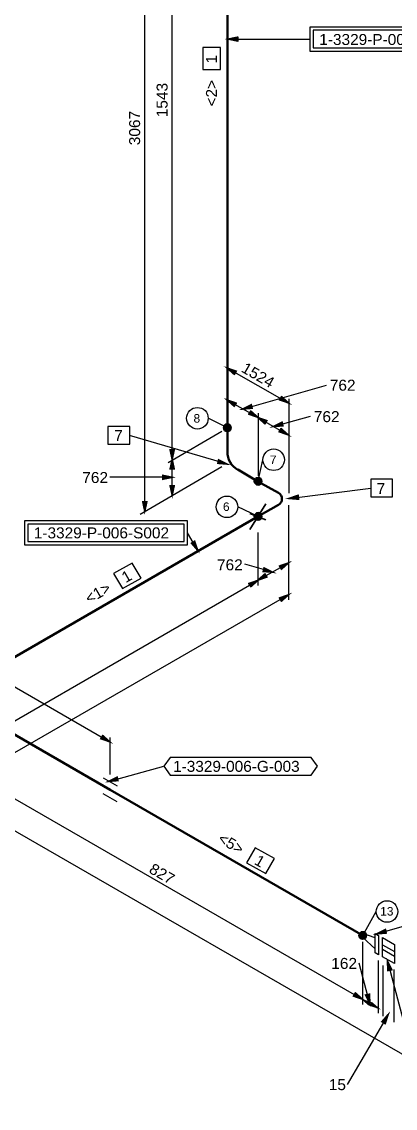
# Model space of a CAD drawing. Header units: inches. Extents: x 0 to 841, y 0 to 594.
# Drawn here: x 289.1 to 363.9, y 207.6 to 425.4 of the extents above; entities that cross this region are included whole.
import ezdxf

# ---------------------------------------------------------------- set-up
doc = ezdxf.new("R2010")
doc.units = ezdxf.units.IN
doc.header["$MEASUREMENT"] = 0
for name, color, linetype in [('DIMLINES', 7, 'Continuous'), ('DIMTEXT', 7, 'Continuous'), ('ISOTEXT', 7, 'Continuous'), ('NOZZLES', 7, 'Continuous'), ('PIPE', 7, 'Continuous'), ('WELDS', 7, 'Continuous')]:
    doc.layers.add(name, color=color, linetype=linetype)
doc.styles.add('Arial', font='arial.ttf')

msp = doc.modelspace()

# ---------------------------------------------------------------- hatches: boundary and pattern name
at = {"layer": 'DIMLINES', "linetype": 'Continuous'}
for points in [[(332.04, 355.32), (330.2, 355.96), (331.64, 354.68)], [(332.04, 348.92), (330.2, 349.56), (331.64, 348.28)], [(335.08, 348.6), (333.32, 347.72), (335.24, 347.88)], [(340.76, 349.56), (342.6, 348.92), (341.16, 350.2)], [(334.6, 346.68), (336.44, 346.04), (335, 347.32)], [(338.2, 345.4), (336.36, 346.04), (337.8, 344.76)], [(341.24, 345.08), (339.48, 344.2), (341.4, 344.36)], [(340.68, 343.16), (342.52, 342.52), (341.08, 343.8)], [(318.84, 339.56), (319.24, 337.64), (319.64, 339.56)], [(319.64, 335.72), (319.24, 337.64), (318.84, 335.72)], [(317.32, 333.64), (319.24, 334.04), (317.32, 334.44)], [(318.84, 332.36), (319.24, 330.44), (319.64, 332.36)], [(313.32, 329.16), (313.72, 327.24), (314.12, 329.16)], [(337.48, 315.16), (339.4, 315), (337.64, 315.88)], [(341.16, 315.64), (342.6, 316.92), (340.76, 316.28)], [(337.8, 314.68), (336.36, 313.4), (338.2, 314.04)], [(335, 312.12), (336.44, 313.4), (334.6, 312.76)], [(341.16, 309.24), (342.6, 310.52), (340.76, 309.88)], [(304.92, 281.64), (306.76, 281), (305.32, 282.28)], [(355.56, 230.04), (357.4, 229.4), (355.96, 230.68)], [(358.92, 228.76), (357.56, 229.24), (358.68, 228.28)], [(357.96, 230.28), (358.84, 228.52), (358.76, 230.44)], [(359, 228.2), (360.36, 227.72), (359.24, 228.68)], [(361.88, 224.52), (362.52, 226.36), (361.24, 224.92)]]:
    msp.add_hatch(color=2, dxfattribs=at).paths.add_polyline_path(points)
at = {"layer": 'DIMLINES', "linetype": 'ByBlock'}
h = msp.add_hatch(dxfattribs=at)
h.set_pattern_fill('LINE', scale=25.4, style=0)
h.paths.add_polyline_path([(332.04, 355.32), (330.2, 355.96), (331.64, 354.68)])
h = msp.add_hatch(dxfattribs=at)
h.set_pattern_fill('LINE', scale=25.4, style=0)
h.paths.add_polyline_path([(332.04, 348.92), (330.2, 349.56), (331.64, 348.28)])
h = msp.add_hatch(dxfattribs=at)
h.set_pattern_fill('LINE', scale=25.4, style=0)
h.paths.add_polyline_path([(335.08, 348.6), (333.32, 347.72), (335.24, 347.88)])
h = msp.add_hatch(dxfattribs=at)
h.set_pattern_fill('LINE', scale=25.4, style=0)
h.paths.add_polyline_path([(340.76, 349.56), (342.6, 348.92), (341.16, 350.2)])
h = msp.add_hatch(dxfattribs=at)
h.set_pattern_fill('LINE', scale=25.4, style=0)
h.paths.add_polyline_path([(334.6, 346.68), (336.44, 346.04), (335, 347.32)])
h = msp.add_hatch(dxfattribs=at)
h.set_pattern_fill('LINE', scale=25.4, style=0)
h.paths.add_polyline_path([(338.2, 345.4), (336.36, 346.04), (337.8, 344.76)])
h = msp.add_hatch(dxfattribs=at)
h.set_pattern_fill('LINE', scale=25.4, style=0)
h.paths.add_polyline_path([(341.24, 345.08), (339.48, 344.2), (341.4, 344.36)])
h = msp.add_hatch(dxfattribs=at)
h.set_pattern_fill('LINE', scale=25.4, style=0)
h.paths.add_polyline_path([(340.68, 343.16), (342.52, 342.52), (341.08, 343.8)])
h = msp.add_hatch(dxfattribs=at)
h.set_pattern_fill('LINE', scale=25.4, style=0)
h.paths.add_polyline_path([(318.84, 339.56), (319.24, 337.64), (319.64, 339.56)])
h = msp.add_hatch(dxfattribs=at)
h.set_pattern_fill('LINE', scale=25.4, style=0)
h.paths.add_polyline_path([(319.64, 335.72), (319.24, 337.64), (318.84, 335.72)])
h = msp.add_hatch(dxfattribs=at)
h.set_pattern_fill('LINE', scale=25.4, style=0)
h.paths.add_polyline_path([(317.32, 333.64), (319.24, 334.04), (317.32, 334.44)])
h = msp.add_hatch(dxfattribs=at)
h.set_pattern_fill('LINE', scale=25.4, style=0)
h.paths.add_polyline_path([(318.84, 332.36), (319.24, 330.44), (319.64, 332.36)])
h = msp.add_hatch(dxfattribs=at)
h.set_pattern_fill('LINE', scale=25.4, style=0)
h.paths.add_polyline_path([(313.32, 329.16), (313.72, 327.24), (314.12, 329.16)])
h = msp.add_hatch(dxfattribs=at)
h.set_pattern_fill('LINE', scale=25.4, style=0)
h.paths.add_polyline_path([(337.48, 315.16), (339.4, 315), (337.64, 315.88)])
h = msp.add_hatch(dxfattribs=at)
h.set_pattern_fill('LINE', scale=25.4, style=0)
h.paths.add_polyline_path([(341.16, 315.64), (342.6, 316.92), (340.76, 316.28)])
h = msp.add_hatch(dxfattribs=at)
h.set_pattern_fill('LINE', scale=25.4, style=0)
h.paths.add_polyline_path([(337.8, 314.68), (336.36, 313.4), (338.2, 314.04)])
h = msp.add_hatch(dxfattribs=at)
h.set_pattern_fill('LINE', scale=25.4, style=0)
h.paths.add_polyline_path([(335, 312.12), (336.44, 313.4), (334.6, 312.76)])
h = msp.add_hatch(dxfattribs=at)
h.set_pattern_fill('LINE', scale=25.4, style=0)
h.paths.add_polyline_path([(341.16, 309.24), (342.6, 310.52), (340.76, 309.88)])
h = msp.add_hatch(dxfattribs=at)
h.set_pattern_fill('LINE', scale=25.4, style=0)
h.paths.add_polyline_path([(304.92, 281.64), (306.76, 281), (305.32, 282.28)])
h = msp.add_hatch(dxfattribs=at)
h.set_pattern_fill('LINE', scale=25.4, style=0)
h.paths.add_polyline_path([(355.56, 230.04), (357.4, 229.4), (355.96, 230.68)])
h = msp.add_hatch(dxfattribs=at)
h.set_pattern_fill('LINE', scale=25.4, style=0)
h.paths.add_polyline_path([(358.92, 228.76), (357.56, 229.24), (358.68, 228.28)])
h = msp.add_hatch(dxfattribs=at)
h.set_pattern_fill('LINE', scale=25.4, style=0)
h.paths.add_polyline_path([(357.96, 230.28), (358.84, 228.52), (358.76, 230.44)])
h = msp.add_hatch(dxfattribs=at)
h.set_pattern_fill('LINE', scale=25.4, style=0)
h.paths.add_polyline_path([(359, 228.2), (360.36, 227.72), (359.24, 228.68)])
h = msp.add_hatch(dxfattribs=at)
h.set_pattern_fill('LINE', scale=25.4, style=0)
h.paths.add_polyline_path([(361.88, 224.52), (362.52, 226.36), (361.24, 224.92)])
at = {"layer": 'ISOTEXT', "linetype": 'Continuous'}
for points in [[(332.36, 422.28), (330.44, 421.88), (332.36, 421.48)], [(328.36, 336.84), (330.28, 336.68), (328.52, 337.56)], [(344.44, 330.44), (342.6, 329.8), (344.52, 329.64)], [(323.08, 320.84), (324.36, 319.4), (323.72, 321.24)], [(308.2, 273.96), (306.44, 273.08), (308.36, 273.24)], [(361.96, 243.4), (360.2, 242.52), (362.12, 242.68)], [(363.24, 235.32), (362.36, 237.08), (362.44, 235.16)]]:
    msp.add_hatch(color=2, dxfattribs=at).paths.add_polyline_path(points)
at = {"layer": 'ISOTEXT', "linetype": 'ByBlock'}
h = msp.add_hatch(dxfattribs=at)
h.set_pattern_fill('LINE', scale=25.4, style=0)
h.paths.add_polyline_path([(332.36, 422.28), (330.44, 421.88), (332.36, 421.48)])
h = msp.add_hatch(dxfattribs=at)
h.set_pattern_fill('LINE', scale=25.4, style=0)
h.paths.add_polyline_path([(328.36, 336.84), (330.28, 336.68), (328.52, 337.56)])
h = msp.add_hatch(dxfattribs=at)
h.set_pattern_fill('LINE', scale=25.4, style=0)
h.paths.add_polyline_path([(344.44, 330.44), (342.6, 329.8), (344.52, 329.64)])
h = msp.add_hatch(dxfattribs=at)
h.set_pattern_fill('LINE', scale=25.4, style=0)
h.paths.add_polyline_path([(323.08, 320.84), (324.36, 319.4), (323.72, 321.24)])
h = msp.add_hatch(dxfattribs=at)
h.set_pattern_fill('LINE', scale=25.4, style=0)
h.paths.add_polyline_path([(308.2, 273.96), (306.44, 273.08), (308.36, 273.24)])
h = msp.add_hatch(dxfattribs=at)
h.set_pattern_fill('LINE', scale=25.4, style=0)
h.paths.add_polyline_path([(361.96, 243.4), (360.2, 242.52), (362.12, 242.68)])
h = msp.add_hatch(dxfattribs=at)
h.set_pattern_fill('LINE', scale=25.4, style=0)
h.paths.add_polyline_path([(363.24, 235.32), (362.36, 237.08), (362.44, 235.16)])
at = {"layer": 'NOZZLES', "linetype": 'Continuous'}
h = msp.add_hatch(color=7, dxfattribs=at)
edge = h.paths.add_edge_path()
edge.add_arc((330.28, 343.96), 0.76, 0, 360)
at = {"layer": 'NOZZLES', "linetype": 'ByBlock'}
h = msp.add_hatch(dxfattribs=at)
h.set_pattern_fill('LINE', scale=25.4, style=0)
edge = h.paths.add_edge_path()
edge.add_arc((330.28, 343.96), 0.76, 0, 360)
at = {"layer": 'NOZZLES', "linetype": 'Continuous'}
h = msp.add_hatch(color=7, dxfattribs=at)
edge = h.paths.add_edge_path()
edge.add_arc((336.44, 333.24), 0.76, 0, 360)
at = {"layer": 'NOZZLES', "linetype": 'ByBlock'}
h = msp.add_hatch(dxfattribs=at)
h.set_pattern_fill('LINE', scale=25.4, style=0)
edge = h.paths.add_edge_path()
edge.add_arc((336.44, 333.24), 0.76, 0, 360)
at = {"layer": 'NOZZLES', "linetype": 'Continuous'}
h = msp.add_hatch(color=7, dxfattribs=at)
edge = h.paths.add_edge_path()
edge.add_arc((336.44, 326.2), 0.76, 0, 360)
at = {"layer": 'NOZZLES', "linetype": 'ByBlock'}
h = msp.add_hatch(dxfattribs=at)
h.set_pattern_fill('LINE', scale=25.4, style=0)
edge = h.paths.add_edge_path()
edge.add_arc((336.44, 326.2), 0.76, 0, 360)
at = {"layer": 'NOZZLES', "linetype": 'Continuous'}
h = msp.add_hatch(color=7, dxfattribs=at)
edge = h.paths.add_edge_path()
edge.add_arc((357.4, 242.2), 0.76, 0, 360)
at = {"layer": 'NOZZLES', "linetype": 'ByBlock'}
h = msp.add_hatch(dxfattribs=at)
h.set_pattern_fill('LINE', scale=25.4, style=0)
edge = h.paths.add_edge_path()
edge.add_arc((357.4, 242.2), 0.76, 0, 360)

# ---------------------------------------------------------------- linework, layer by layer
at = {"layer": 'DIMLINES', "color": 2, "linetype": 'Continuous', "lineweight": 30}
for p, q in [((313.72, 327.24), (313.72, 487.8)), ((319.24, 337.64), (319.24, 483.8)), ((122.6, 358.36), (541.16, 117.08)), ((330.2, 355.96), (332.04, 355.32)), ((331.64, 354.68), (330.2, 355.96)), ((330.2, 355.96), (342.6, 348.92)), ((330.28, 356.92), (330.28, 355)), ((332.04, 355.32), (331.64, 354.68)), ((333.32, 347.72), (350.12, 352.52)), ((330.2, 349.56), (332.04, 348.92)), ((331.64, 348.28), (330.2, 349.56)), ((330.2, 349.56), (336.44, 346.04)), ((330.28, 350.52), (330.28, 348.6)), ((332.04, 348.92), (331.64, 348.28)), ((333.32, 347.72), (335.08, 348.6)), ((335.08, 348.6), (335.24, 347.88)), ((340.76, 349.56), (341.16, 350.2)), ((342.6, 348.92), (340.76, 349.56)), ((341.16, 350.2), (342.6, 348.92)), ((342.6, 349.8), (342.6, 330.84)), ((335.24, 347.88), (333.32, 347.72)), ((334.6, 346.68), (335, 347.32)), ((336.44, 346.04), (334.6, 346.68)), ((335, 347.32), (336.44, 346.04)), ((336.44, 346.92), (336.44, 334.36)), ((336.36, 346.04), (338.2, 345.4)), ((337.8, 344.76), (336.36, 346.04)), ((336.36, 346.04), (342.52, 342.52)), ((338.2, 345.4), (337.8, 344.76)), ((339.48, 344.2), (346.92, 346.28)), ((339.48, 344.2), (341.24, 345.08)), ((341.4, 344.36), (339.48, 344.2)), ((341.24, 345.08), (341.4, 344.36)), ((318.44, 337), (329.16, 343.32)), ((340.68, 343.16), (341.08, 343.8)), ((342.52, 342.52), (340.68, 343.16)), ((341.08, 343.8), (342.52, 342.52)), ((319.24, 337.64), (318.84, 339.56)), ((318.84, 339.56), (319.64, 339.56)), ((318.84, 335.72), (319.24, 337.64)), ((319.64, 339.56), (319.24, 337.64)), ((319.24, 337.64), (319.64, 335.72)), ((319.24, 330.44), (319.24, 337.64)), ((312.84, 326.68), (329.16, 336.2)), ((319.64, 335.72), (318.84, 335.72)), ((319.24, 334.04), (306.76, 334.04)), ((317.32, 333.64), (317.32, 334.44)), ((317.32, 334.44), (319.24, 334.04)), ((319.24, 334.04), (317.32, 333.64)), ((319.24, 330.44), (318.84, 332.36)), ((318.84, 332.36), (319.64, 332.36)), ((319.64, 332.36), (319.24, 330.44)), ((313.72, 327.24), (313.32, 329.16)), ((313.32, 329.16), (314.12, 329.16)), ((314.12, 329.16), (313.72, 327.24)), ((342.6, 309.48), (342.6, 328.44)), ((230.2, 325.16), (306.76, 281)), ((336.44, 312.36), (336.44, 323)), ((339.4, 315), (333.8, 316.6)), ((336.36, 313.4), (342.6, 316.92)), ((337.48, 315.16), (337.64, 315.88)), ((337.64, 315.88), (339.4, 315)), ((340.76, 316.28), (342.6, 316.92)), ((341.16, 315.64), (340.76, 316.28)), ((342.6, 316.92), (341.16, 315.64)), ((336.36, 313.4), (337.8, 314.68)), ((338.2, 314.04), (336.36, 313.4)), ((339.4, 315), (337.48, 315.16)), ((337.8, 314.68), (338.2, 314.04)), ((219.16, 245.72), (336.44, 313.4)), ((334.6, 312.76), (336.44, 313.4)), ((335, 312.12), (334.6, 312.76)), ((336.44, 313.4), (335, 312.12)), ((213, 235.8), (342.6, 310.52)), ((340.76, 309.88), (342.6, 310.52)), ((341.16, 309.24), (340.76, 309.88)), ((342.6, 310.52), (341.16, 309.24)), ((230.2, 302.76), (357.4, 229.4)), ((304.92, 281.64), (305.32, 282.28)), ((306.76, 281), (304.92, 281.64)), ((305.32, 282.28), (306.76, 281)), ((306.76, 281.88), (306.76, 274.44)), ((357.4, 228.36), (357.4, 240.92)), ((358.84, 228.52), (356.68, 236.68)), ((360.6, 226.6), (360.6, 237.16)), ((361.48, 226.04), (361.48, 236.2)), ((363.72, 224.84), (363.72, 235.4)), ((355.56, 230.04), (355.96, 230.68)), ((357.4, 229.4), (355.56, 230.04)), ((355.96, 230.68), (357.4, 229.4)), ((357.56, 229.24), (358.92, 228.76)), ((358.68, 228.28), (357.56, 229.24)), ((357.56, 229.24), (360.36, 227.72)), ((357.96, 230.28), (358.76, 230.44)), ((358.84, 228.52), (357.96, 230.28)), ((358.92, 228.76), (358.68, 228.28)), ((358.76, 230.44), (358.84, 228.52)), ((359, 228.2), (359.24, 228.68)), ((360.36, 227.72), (359, 228.2)), ((359.24, 228.68), (360.36, 227.72)), ((362.52, 226.36), (354.28, 212.36)), ((361.24, 224.92), (362.52, 226.36)), ((361.88, 224.52), (361.24, 224.92)), ((362.52, 226.36), (361.88, 224.52))]:
    msp.add_line(p, q, dxfattribs=at)
at = {"layer": 'DIMLINES', "color": 2, "linetype": 'Continuous', "lineweight": 30, "const_width": 0.3}
for points in [[(332.04, 355.32), (330.2, 355.96), (331.64, 354.68)], [(332.04, 348.92), (330.2, 349.56), (331.64, 348.28)], [(335.08, 348.6), (333.32, 347.72), (335.24, 347.88)], [(340.76, 349.56), (342.6, 348.92), (341.16, 350.2)], [(334.6, 346.68), (336.44, 346.04), (335, 347.32)], [(338.2, 345.4), (336.36, 346.04), (337.8, 344.76)], [(341.24, 345.08), (339.48, 344.2), (341.4, 344.36)], [(340.68, 343.16), (342.52, 342.52), (341.08, 343.8)], [(318.84, 339.56), (319.24, 337.64), (319.64, 339.56)], [(319.64, 335.72), (319.24, 337.64), (318.84, 335.72)], [(317.32, 333.64), (319.24, 334.04), (317.32, 334.44)], [(318.84, 332.36), (319.24, 330.44), (319.64, 332.36)], [(313.32, 329.16), (313.72, 327.24), (314.12, 329.16)], [(337.48, 315.16), (339.4, 315), (337.64, 315.88)], [(341.16, 315.64), (342.6, 316.92), (340.76, 316.28)], [(335, 312.12), (336.44, 313.4), (334.6, 312.76)], [(337.8, 314.68), (336.36, 313.4), (338.2, 314.04)], [(341.16, 309.24), (342.6, 310.52), (340.76, 309.88)], [(304.92, 281.64), (306.76, 281), (305.32, 282.28)], [(355.56, 230.04), (357.4, 229.4), (355.96, 230.68)], [(358.92, 228.76), (357.56, 229.24), (358.68, 228.28)], [(357.96, 230.28), (358.84, 228.52), (358.76, 230.44)], [(359, 228.2), (360.36, 227.72), (359.24, 228.68)], [(361.88, 224.52), (362.52, 226.36), (361.24, 224.92)]]:
    msp.add_lwpolyline(points, close=True, dxfattribs=at)
at = {"layer": 'ISOTEXT', "color": 2, "linetype": 'Continuous', "lineweight": 30}
for p, q in [((379.48, 424.28), (346.84, 424.28)), ((346.84, 424.28), (346.84, 419.48)), ((378.84, 423.64), (347.48, 423.64)), ((347.48, 423.64), (347.48, 420.12)), ((330.44, 421.88), (332.36, 422.28)), ((330.44, 421.88), (346.84, 421.88)), ((332.36, 421.48), (330.44, 421.88)), ((332.36, 422.28), (332.36, 421.48)), ((328.92, 420.2), (325.4, 420.2)), ((325.4, 420.2), (325.4, 415.8)), ((328.92, 415.8), (328.92, 420.2)), ((346.84, 419.48), (379.48, 419.48)), ((347.48, 420.12), (378.84, 420.12)), ((325.4, 415.8), (328.92, 415.8)), ((310.76, 344.2), (306.36, 344.2)), ((306.36, 344.2), (306.36, 340.68)), ((310.76, 340.68), (310.76, 344.2)), ((330.28, 343.96), (326.44, 345.88)), ((330.28, 336.68), (310.68, 342.44)), ((306.36, 340.68), (310.76, 340.68)), ((328.36, 336.84), (328.52, 337.56)), ((330.28, 336.68), (328.36, 336.84)), ((328.52, 337.56), (330.28, 336.68)), ((336.44, 333.24), (337.4, 337.56)), ((363.4, 333.64), (359, 333.64)), ((359, 333.64), (359, 330.12)), ((363.4, 330.12), (363.4, 333.64)), ((342.6, 329.8), (359, 331.88)), ((342.6, 329.8), (344.44, 330.44)), ((344.52, 329.64), (342.6, 329.8)), ((344.44, 330.44), (344.52, 329.64)), ((359, 330.12), (363.4, 330.12)), ((336.44, 326.2), (332.36, 328.12)), ((322.28, 325.32), (289.64, 325.32)), ((289.64, 325.32), (289.64, 320.52)), ((321.64, 324.68), (290.28, 324.68)), ((290.28, 324.68), (290.28, 321.16)), ((321.64, 321.16), (321.64, 324.68)), ((322.28, 320.52), (322.28, 325.32)), ((324.36, 319.4), (322.28, 322.92)), ((289.64, 320.52), (322.28, 320.52)), ((290.28, 321.16), (321.64, 321.16)), ((323.08, 320.84), (323.72, 321.24)), ((324.36, 319.4), (323.08, 320.84)), ((323.72, 321.24), (324.36, 319.4)), ((311.24, 316.84), (307.48, 314.76)), ((313, 313.8), (311.24, 316.84)), ((307.48, 314.76), (309.24, 311.72)), ((309.24, 311.72), (313, 313.8)), ((318.84, 277.88), (317.56, 276.12)), ((347.08, 277.88), (318.84, 277.88)), ((348.36, 276.12), (347.08, 277.88)), ((306.44, 273.08), (317.56, 276.12)), ((317.56, 276.12), (318.84, 274.36)), ((347.08, 274.36), (348.36, 276.12)), ((306.44, 273.08), (308.2, 273.96)), ((308.36, 273.24), (306.44, 273.08)), ((308.2, 273.96), (308.36, 273.24)), ((318.84, 274.36), (347.08, 274.36)), ((335.88, 259.8), (334.12, 256.76)), ((339.72, 257.64), (335.88, 259.8)), ((337.96, 254.6), (339.72, 257.64)), ((334.12, 256.76), (337.96, 254.6)), ((357.4, 242.2), (360.12, 247)), ((360.2, 242.52), (377, 247.32)), ((360.2, 242.52), (361.96, 243.4)), ((362.12, 242.68), (360.2, 242.52)), ((361.96, 243.4), (362.12, 242.68)), ((362.36, 237.08), (373.88, 193.56)), ((362.36, 237.08), (363.24, 235.32)), ((362.44, 235.16), (362.36, 237.08)), ((363.24, 235.32), (362.44, 235.16))]:
    msp.add_line(p, q, dxfattribs=at)
at = {"layer": 'ISOTEXT', "color": 2, "linetype": 'Continuous', "lineweight": 30, "const_width": 0.3}
for points in [[(332.36, 422.28), (330.44, 421.88), (332.36, 421.48)], [(328.36, 336.84), (330.28, 336.68), (328.52, 337.56)], [(344.44, 330.44), (342.6, 329.8), (344.52, 329.64)], [(323.08, 320.84), (324.36, 319.4), (323.72, 321.24)], [(308.2, 273.96), (306.44, 273.08), (308.36, 273.24)], [(361.96, 243.4), (360.2, 242.52), (362.12, 242.68)], [(363.24, 235.32), (362.36, 237.08), (362.44, 235.16)]]:
    msp.add_lwpolyline(points, close=True, dxfattribs=at)
at = {"layer": 'ISOTEXT', "color": 2, "linetype": 'Continuous', "lineweight": 30}
for centre in [(324.28, 345.88), (339.56, 337.56), (330.2, 328.12), (362.28, 247)]:
    msp.add_circle(centre, 2.16, dxfattribs=at)
at = {"layer": 'NOZZLES', "color": 7, "linetype": 'Continuous', "lineweight": 25}
for p, q in [((305.4, 273.8), (308.2, 272.2)), ((308.2, 269), (305.4, 270.6)), ((359.9, 241.7), (357.4, 242.6)), ((357.4, 242.6), (357.4, 241.8)), ((357.4, 241.8), (359.9, 239.5)), ((359.9, 240.6), (359.9, 242.6)), ((359.9, 242.6), (360.6, 242.2)), ((360.6, 242.2), (360.6, 238.3)), ((361.4, 239.4), (361.4, 241.8)), ((361.4, 241.8), (363.8, 240.4)), ((359.9, 238.7), (359.9, 240.6)), ((361.4, 239.8), (361.4, 240.3)), ((361.4, 240.3), (363.8, 239)), ((361.4, 237.9), (361.4, 239.8)), ((363.8, 240.4), (363.8, 236.6)), ((360.6, 238.3), (359.9, 238.7)), ((363.8, 238), (361.4, 239.4)), ((363.8, 236.6), (361.4, 237.9)), ((363.8, 239), (363.8, 238))]:
    msp.add_line(p, q, dxfattribs=at)
at = {"layer": 'NOZZLES', "color": 7, "linetype": 'Continuous', "lineweight": 35}
for centre in [(330.28, 343.96), (336.44, 333.24), (336.44, 326.2), (357.4, 242.2)]:
    msp.add_circle(centre, 0.76, dxfattribs=at)
at = {"layer": 'PIPE', "color": 7, "linetype": 'Continuous', "lineweight": 50}
for p, q in [((330.3, 344), (330.3, 490.1)), ((330.3, 339.2), (330.3, 344)), ((336.4, 333.2), (332.4, 335.6)), ((340.5, 330.9), (336.4, 333.2)), ((336.4, 326.2), (340.5, 328.5)), ((276.5, 291.6), (336.4, 326.2)), ((230.3, 315.6), (306.8, 271.4)), ((306.8, 271.4), (357.4, 242.2))]:
    msp.add_line(p, q, dxfattribs=at)
for centre, radius, start, end in [((334.44, 339.16), 4.16, 180, 240.018), ((339.83, 329.72), 1.39, 299.982, 60.019)]:
    msp.add_arc(centre, radius, start, end, dxfattribs=at)
at = {"layer": 'WELDS', "color": 7, "linetype": 'Continuous', "lineweight": 35}
for p, q in [((334.8, 323.6), (338, 328.7)), ((334.8, 326.8), (338, 325.5))]:
    msp.add_line(p, q, dxfattribs=at)
for centre in [(330.28, 343.96), (336.44, 333.24), (336.44, 326.2), (357.4, 242.2)]:
    msp.add_circle(centre, 0.76, dxfattribs=at)

# ---------------------------------------------------------------- texts
at = {"layer": 'DIMTEXT', "color": 2, "style": 'Arial', "width": 1.008516}
for s, rotation, p in [('1543', 90, (318.3, 406.2)), ('3067', 90, (312.8, 400.6)), ('1524', 330, (332.9, 355.3)), ('827', 330, (314.4, 254.9))]:
    msp.add_text(s, height=2.2, rotation=rotation, dxfattribs=at).set_placement(p)
for s, p in [('762', (350.8, 351.4)), ('762', (347.6, 345.1)), ('762', (301.2, 332.9)), ('762', (328.2, 315.4)), ('162', (351.1, 235.5)), ('15', (350.6, 211.2))]:
    msp.add_text(s, height=2.2, dxfattribs=at).set_placement(p)
at = {"layer": 'ISOTEXT', "color": 2, "style": 'Arial'}
for s, height, width, p in [('1-3329-P-006-S003', 2.2, 1.003781, (348.7, 420.7)), ('8', 1.7, 1.008516, (323.5, 345)), ('7', 2.2, 1.008516, (307.6, 341.3)), ('7', 1.7, 1.008516, (338.8, 336.7)), ('7', 2.2, 1.008516, (360.2, 330.7)), ('6', 1.7, 1.008516, (329.4, 327.3)), ('1-3329-P-006-S002', 2.2, 1.003781, (291.5, 321.8)), ('1-3329-006-G-003', 2.2, 1.003461, (319.4, 275)), ('13', 1.7, 1.008516, (360.9, 246.2))]:
    msp.add_text(s, height=height, dxfattribs=dict(at, width=width)).set_placement(p)
for s, rotation, width, p in [('1', 90, 1.008516, (328.2, 417)), ('<2>', 90, 0.993892, (328.2, 408.4)), ('1', 30, 1.008516, (309.9, 312.8)), ('<1>', 30, 0.993892, (302.6, 308.6)), ('<5>', 330, 0.993892, (328.2, 261)), ('1', 330, 1.008516, (335.5, 256.6))]:
    msp.add_text(s, height=2.2, rotation=rotation, dxfattribs=dict(at, width=width)).set_placement(p)

doc.saveas('drawing.dxf')
